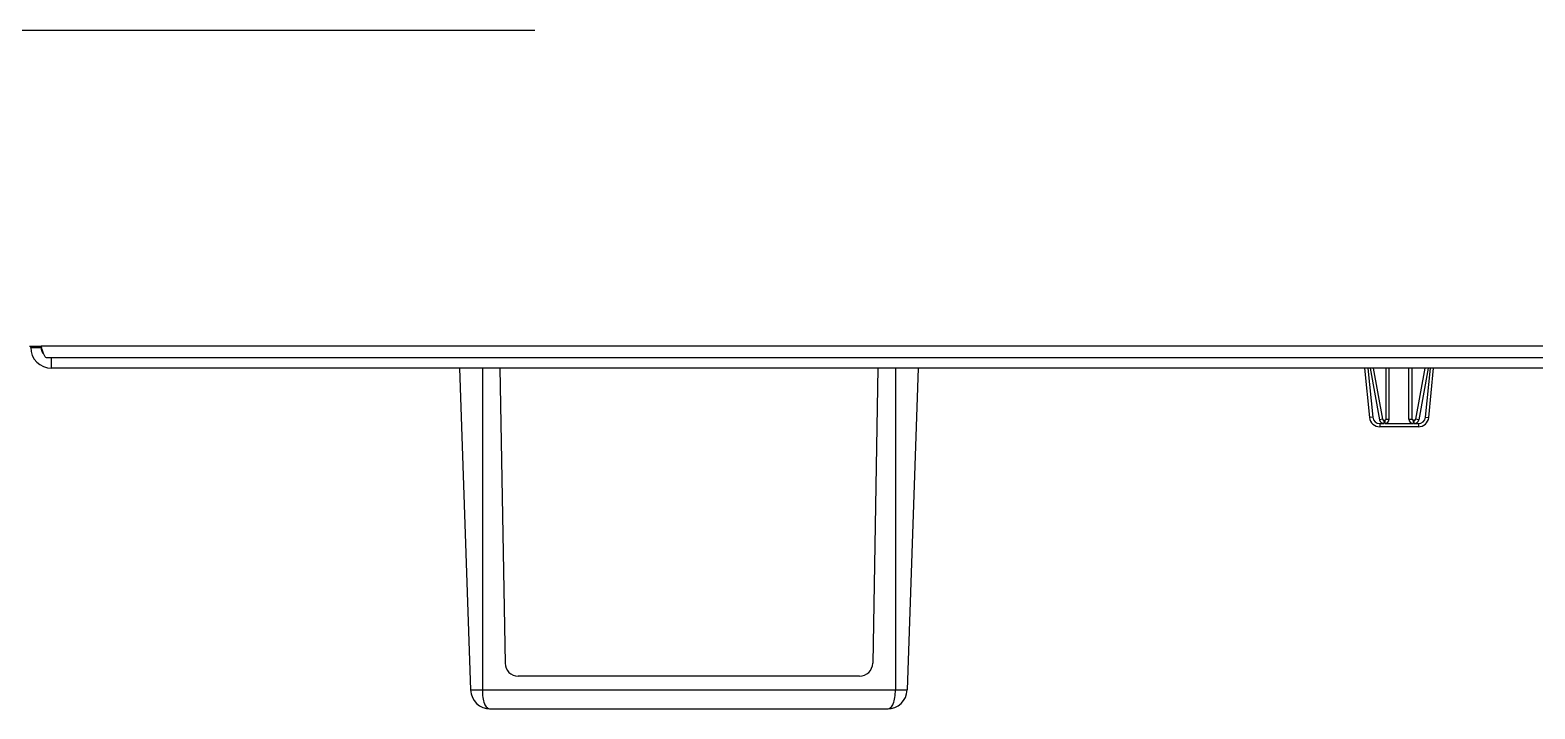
# Model space of a CAD drawing. Header units: millimetres. Extents: x 341 to 4391, y 324 to 2971.
# Drawn here: x 3745.3 to 3860.8, y 1400.6 to 1452.7 of the extents above; entities that cross this region are included whole.
import ezdxf

# ---------------------------------------------------------------- set-up
doc = ezdxf.new("R2010")
doc.units = ezdxf.units.MM
doc.header["$LTSCALE"] = 256.666667
doc.layers.get('0').update_dxf_attribs({"linetype": 'CONTINUOUS'})
doc.layers.add('GEOM', color=7, linetype='CONTINUOUS')

msp = doc.modelspace()

# ---------------------------------------------------------------- linework, layer by layer
at = {"color": 1}
msp.add_line((3684.06, 1452.71), (3784.06, 1452.71), dxfattribs=at)
at = {"color": 7, "linetype": 'Continuous'}
for p, q in [((3745.28, 1428.46), (3746.18, 1428.46)), ((3745.38, 1428.36), (3745.38, 1428.46)), ((3745.38, 1428.36), (3746.18, 1428.36)), ((3746.18, 1428.36), (3746.18, 1428.46)), ((4290.85, 1427.56), (3746.6, 1427.56)), ((3746.98, 1426.76), (3746.98, 1427.56)), ((4294.38, 1426.76), (3746.98, 1426.76)), ((3778.28, 1426.76), (3779.14, 1402.06)), ((3781.39, 1426.76), (3781.78, 1404.11)), ((3810.38, 1426.76), (3809.99, 1404.11)), ((3813.49, 1426.76), (3812.63, 1402.06)), ((3808.98, 1403.12), (3782.79, 1403.12)), ((3780.65, 1400.61), (3811.12, 1400.61))]:
    msp.add_line(p, q, dxfattribs=at)
at = {"color": 9, "linetype": 'Continuous'}
for p, q in [((4291.08, 1428.46), (3746.18, 1428.46)), ((3780.04, 1426.76), (3780.04, 1402.06)), ((3811.73, 1426.76), (3811.73, 1402.06)), ((3779.14, 1402.06), (3812.63, 1402.06))]:
    msp.add_line(p, q, dxfattribs=at)
at = {"color": 7, "linetype": 'Continuous'}
for centre, radius, start, end in [((3746.98, 1428.36), 1.6, 180, 270), ((3746.98, 1428.36), 0.8, 180, 221.9094), ((3782.79, 1404.13), 1.01, 181, 270), ((3808.98, 1404.13), 1.01, 270, 359), ((3780.65, 1402.12), 1.51, 182, 270), ((3811.12, 1402.12), 1.51, 270, 358)]:
    msp.add_arc(centre, radius, start, end, dxfattribs=at)
msp.add_open_spline([(3746.6, 1427.56), (3746.55, 1427.56), (3746.46, 1427.66), (3746.38, 1427.85), (3746.28, 1428.14), (3746.22, 1428.35), (3746.18, 1428.46)], degree=3, knots=[0, 0, 0, 0, 0.121863, 0.339541, 0.645141, 1, 1, 1, 1], dxfattribs=at)
at = {"color": 9, "linetype": 'Continuous'}
for points, knots in [([(3780.04, 1402.06), (3780.04, 1401.87), (3780.06, 1401.51), (3780.17, 1401.04), (3780.35, 1400.71), (3780.56, 1400.61), (3780.65, 1400.61)], [0, 0, 0, 0, 0.343638, 0.632384, 0.843751, 1, 1, 1, 1]), ([(3811.12, 1400.61), (3811.21, 1400.61), (3811.42, 1400.71), (3811.6, 1401.04), (3811.71, 1401.51), (3811.73, 1401.87), (3811.73, 1402.06)], [0, 0, 0, 0, 0.156249, 0.367616, 0.656362, 1, 1, 1, 1])]:
    msp.add_open_spline(points, degree=3, knots=knots, dxfattribs=at)
at = {"layer": 'GEOM', "color": 7, "linetype": 'Continuous'}
for p, q in [((3847.73, 1426.76), (3848.11, 1422.98)), ((3848.4, 1426.76), (3849.12, 1422.85)), ((3849.38, 1422.86), (3849.38, 1426.76)), ((3851.38, 1422.86), (3851.38, 1426.76)), ((3852.37, 1426.76), (3851.65, 1422.85)), ((3852.66, 1422.98), (3853.03, 1426.76)), ((3849.22, 1422.76), (3849.28, 1422.76)), ((3851.55, 1422.76), (3851.48, 1422.76)), ((3851.86, 1422.26), (3848.91, 1422.26))]:
    msp.add_line(p, q, dxfattribs=at)
at = {"layer": 'GEOM', "color": 9, "linetype": 'Continuous'}
for p, q in [((3847.99, 1426.76), (3848.36, 1423.01)), ((3848.15, 1426.76), (3848.87, 1422.8)), ((3849.63, 1422.86), (3849.63, 1426.76)), ((3851.13, 1422.86), (3851.13, 1426.76)), ((3852.62, 1426.76), (3851.9, 1422.8)), ((3852.41, 1423.01), (3852.78, 1426.76)), ((3848.36, 1423.01), (3848.11, 1422.98)), ((3849.12, 1422.85), (3848.87, 1422.8)), ((3849.22, 1422.76), (3849.22, 1422.51)), ((3849.28, 1422.76), (3849.28, 1422.51)), ((3849.38, 1422.86), (3849.63, 1422.86)), ((3851.13, 1422.86), (3851.38, 1422.86)), ((3851.48, 1422.51), (3851.48, 1422.76)), ((3851.55, 1422.51), (3851.55, 1422.76)), ((3851.9, 1422.8), (3851.65, 1422.85)), ((3852.41, 1423.01), (3852.66, 1422.98)), ((3848.91, 1422.51), (3849.22, 1422.51)), ((3848.91, 1422.51), (3848.91, 1422.26)), ((3849.28, 1422.51), (3851.48, 1422.51)), ((3851.55, 1422.51), (3851.86, 1422.51)), ((3851.86, 1422.51), (3851.86, 1422.26))]:
    msp.add_line(p, q, dxfattribs=at)
at = {"layer": 'GEOM', "color": 7, "linetype": 'Continuous'}
for centre, radius, start, end in [((3848.91, 1423.06), 0.8, 185.7106, 270), ((3849.22, 1422.86), 0.1, 190.4057, 270), ((3849.28, 1422.86), 0.1, 270, 360), ((3851.48, 1422.86), 0.1, 180, 270), ((3851.55, 1422.86), 0.1, 270, 349.5943), ((3851.86, 1423.06), 0.8, 270, 354.2894)]:
    msp.add_arc(centre, radius, start, end, dxfattribs=at)
at = {"layer": 'GEOM', "color": 9, "linetype": 'Continuous'}
for centre, radius, start, end in [((3848.91, 1423.06), 0.55, 185.7106, 270), ((3849.22, 1422.86), 0.35, 190.4057, 270), ((3849.28, 1422.86), 0.35, 270, 360), ((3851.48, 1422.86), 0.35, 180, 270), ((3851.55, 1422.86), 0.35, 270, 349.5943), ((3851.86, 1423.06), 0.55, 270, 354.2894)]:
    msp.add_arc(centre, radius, start, end, dxfattribs=at)

doc.saveas('drawing.dxf')
